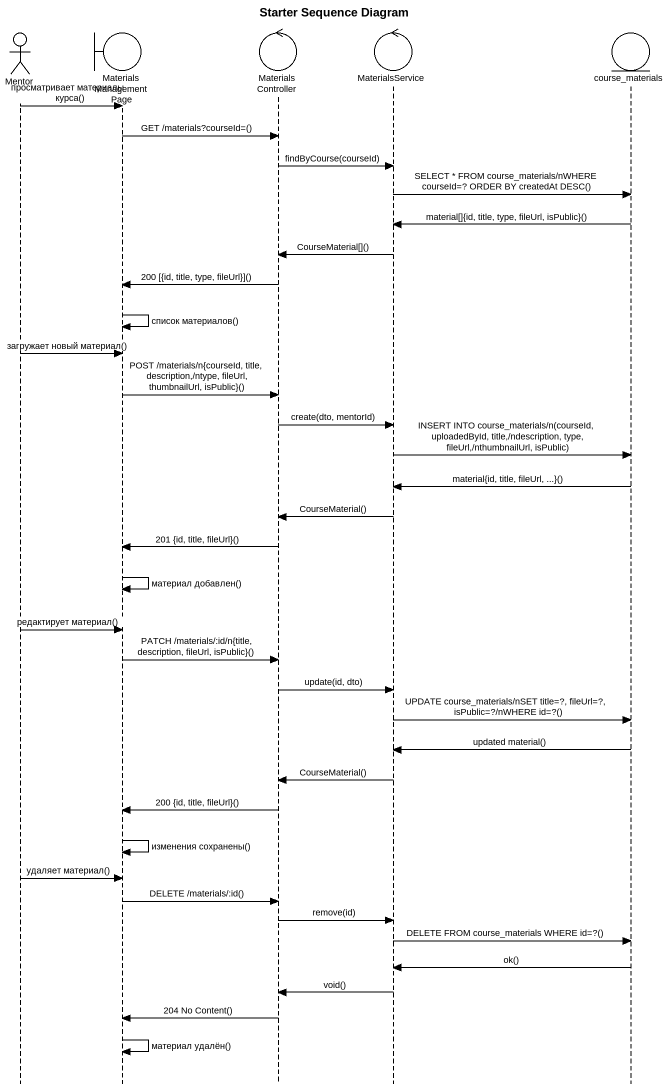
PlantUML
@startuml
title Starter Sequence Diagram
hide footbox
actor Mentor
boundary MaterialsManagementPage
control MaterialsController
control MaterialsService
entity course_materials

Mentor -> MaterialsManagementPage : просматривает материалы курса()
MaterialsManagementPage -> MaterialsController : GET /materials?courseId=()
MaterialsController -> MaterialsService : findByCourse(courseId)
MaterialsService -> course_materials : SELECT * FROM course_materials/nWHERE courseId=? ORDER BY createdAt DESC()
course_materials -> MaterialsService : material[]{id, title, type, fileUrl, isPublic}()
MaterialsService -> MaterialsController : CourseMaterial[]()
MaterialsController -> MaterialsManagementPage : 200 [{id, title, type, fileUrl}]()
MaterialsManagementPage -> MaterialsManagementPage : список материалов()
Mentor -> MaterialsManagementPage : загружает новый материал()
MaterialsManagementPage -> MaterialsController : POST /materials/n{courseId, title, description,/ntype, fileUrl, thumbnailUrl, isPublic}()
MaterialsController -> MaterialsService : create(dto, mentorId)
MaterialsService -> course_materials : INSERT INTO course_materials/n(courseId, uploadedById, title,/ndescription, type, fileUrl,/nthumbnailUrl, isPublic)
course_materials -> MaterialsService : material{id, title, fileUrl, ...}()
MaterialsService -> MaterialsController : CourseMaterial()
MaterialsController -> MaterialsManagementPage : 201 {id, title, fileUrl}()
MaterialsManagementPage -> MaterialsManagementPage : материал добавлен()
Mentor -> MaterialsManagementPage : редактирует материал()
MaterialsManagementPage -> MaterialsController : PATCH /materials/:id/n{title, description, fileUrl, isPublic}()
MaterialsController -> MaterialsService : update(id, dto)
MaterialsService -> course_materials : UPDATE course_materials/nSET title=?, fileUrl=?, isPublic=?/nWHERE id=?()
course_materials -> MaterialsService : updated material()
MaterialsService -> MaterialsController : CourseMaterial()
MaterialsController -> MaterialsManagementPage : 200 {id, title, fileUrl}()
MaterialsManagementPage -> MaterialsManagementPage : изменения сохранены()
Mentor -> MaterialsManagementPage : удаляет материал()
MaterialsManagementPage -> MaterialsController : DELETE /materials/:id()
MaterialsController -> MaterialsService : remove(id)
MaterialsService -> course_materials : DELETE FROM course_materials WHERE id=?()
course_materials -> MaterialsService : ok()
MaterialsService -> MaterialsController : void()
MaterialsController -> MaterialsManagementPage : 204 No Content()
MaterialsManagementPage -> MaterialsManagementPage : материал удалён()
@enduml
